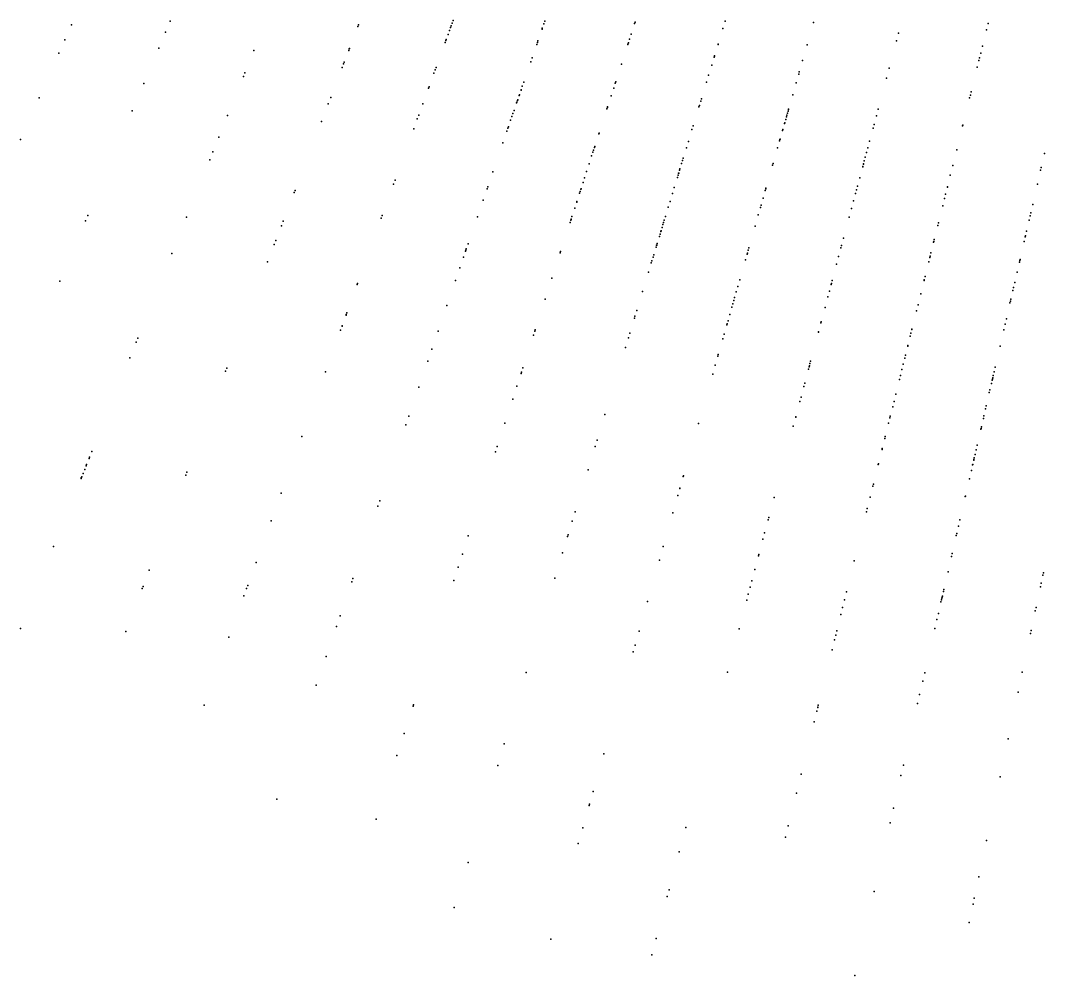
# Model space of a CAD drawing. Header units: metres. Extents: x -4327 to 4266, y -3886 to 3992.
# Drawn here: x -1091 to -567, y -2877 to -2389 of the extents above; entities that cross this region are included whole.
import ezdxf

# ---------------------------------------------------------------- set-up
doc = ezdxf.new("R2010")
doc.units = ezdxf.units.M

msp = doc.modelspace()

# ---------------------------------------------------------------- linework, layer by layer
for p in [(-1064.82, -2391.62, 2109.36), (-1014.4, -2389.77, 2091.79), (-918.38, -2392.47, 2231.39), (-918.05, -2391.6, 2267.69), (-870.65, -2392.1, 2357.01), (-870.15, -2390.72, 2360.81), (-869.66, -2389.37, 2165.69), (-823.34, -2391.16, 2454.19), (-822.86, -2389.76, 2520.57), (-776.86, -2390.93, 1286.98), (-776.64, -2390.25, 1351.3), (-730.63, -2389.79, 1217.99), (-685.46, -2390.47, -84.8), (-596.14, -2390.98, 39.65), (-1016.79, -2395.41, 2148.73), (-872.25, -2396.49, 2571.24), (-871.54, -2394.55, 2298.21), (-870.96, -2392.94, 2425.81), (-824.23, -2393.75, 2481.1), (-824.1, -2393.37, 2333.49), (-778.65, -2396.43, 1277.83), (-731.75, -2393.44, 1124.97), (-641.95, -2395.81, 2487.1), (-596.92, -2394.12, -20.86), (-1068.22, -2399.26, 2071.59), (-873.75, -2400.61, 2570.05), (-873.39, -2399.62, 1414.58), (-873.21, -2399.12, 2179.34), (-826.93, -2401.57, 2285.73), (-826.61, -2400.64, 2335.47), (-826.3, -2399.76, -60.23), (-780.31, -2401.56, 2551.45), (-780.28, -2401.47, 1235.82), (-780.07, -2400.82, 2468.55), (-779.45, -2398.91, 1268.79), (-734.24, -2401.6, 1283.91), (-734.18, -2401.39, 2523.47), (-688.71, -2401.82, 2560.71), (-643.02, -2399.8, -63.02), (-599, -2402.44, 7.43), (-1071.24, -2406.05, 2138.72), (-1020.23, -2403.51, 2082.76), (-971.57, -2404.72, 2106.1), (-923.07, -2404.67, 2374.5), (-922.75, -2403.84, 2104.92), (-922.67, -2403.63, 2254.18), (-736.26, -2408.19, 1171.76), (-736.07, -2407.56, 1254.36), (-736.02, -2407.4, 2494.17), (-600.48, -2408.41, 2491.64), (-599.9, -2406.07, 71.02), (-926.44, -2413.45, 2201.84), (-925.68, -2411.49, 2092.88), (-925.36, -2410.64, 2430.36), (-878.43, -2413.46, 2127.79), (-830, -2410.5, 2444.51), (-829.32, -2408.53, 2458.57), (-783.58, -2411.61, 2261.97), (-737.47, -2412.16, 1152.01), (-690.99, -2409.78, 1201.61), (-601.68, -2413.2, -57.66), (-600.83, -2409.8, 2517.67), (-976.94, -2418.02, 2091.91), (-976.2, -2416.17, 2104.36), (-976.14, -2416.03, 2090.19), (-879.47, -2416.31, 2409.68), (-878.86, -2414.66, 2215.35), (-739.04, -2417.29, 1304.49), (-692.99, -2416.75, 2515.51), (-692.68, -2415.65, 1323.03), (-648.14, -2418.89, 2530.31), (-646.76, -2413.75, 2489.38), (-1027.87, -2421.52, 2140.96), (-882.26, -2423.99, 2341.82), (-882.25, -2423.97, 2258.46), (-881.99, -2423.24, 2208.56), (-834.3, -2422.99, 2265.96), (-833.57, -2420.87, 2550.6), (-833.56, -2420.83, 2268.92), (-787.58, -2423.92, 2478.74), (-786.77, -2421.42, 2497.89), (-786.55, -2420.75, 127.13), (-740.16, -2420.94, 1242.42), (-694.3, -2421.3, 2556.25), (-1081.42, -2428.91, 2078.43), (-932.29, -2428.69, 2086.75), (-835.9, -2427.63, 1420.45), (-835.82, -2427.39, 2488.66), (-834.97, -2424.92, 2181.96), (-834.93, -2424.82, 2356.41), (-788.87, -2427.89, 2312.49), (-742.76, -2429.45, 2506.05), (-696.03, -2427.34, 1299.67), (-605.58, -2428.85, 2496.39), (-605.23, -2427.45, 2561.13), (-604.8, -2425.74, 2570.53), (-933.54, -2431.94, 2087.2), (-885.15, -2431.92, 2218.91), (-837.21, -2431.42, 2326.86), (-837.12, -2431.18, 2180.35), (-836.83, -2430.33, 2290.36), (-836.66, -2429.83, 2183.96), (-791.02, -2434.52, 2313.73), (-790.8, -2433.84, 2302.95), (-790.67, -2433.43, 2361.32), (-743.98, -2433.44, 2461.35), (-743.79, -2432.82, 2423.39), (-743.08, -2430.52, 1290.64), (-698.13, -2434.66, 1317.6), (-652.36, -2434.63, 1219.99), (-1033.84, -2435.57, 2115.27), (-985, -2437.97, 2083.37), (-887.98, -2439.7, 2417.1), (-887.26, -2437.73, 2420.44), (-839.64, -2438.5, 2387.93), (-839.07, -2436.82, 2199.95), (-838.55, -2435.33, 2483.21), (-699.63, -2439.92, 1137.57), (-699.27, -2438.65, 1248.5), (-699.24, -2438.55, 1209.15), (-699.02, -2437.77, 1273.92), (-698.7, -2436.65, 1149.36), (-698.45, -2435.78, 1259.06), (-698.16, -2434.78, 1227.69), (-653.27, -2438.03, 1335.88), (-937.01, -2440.99, 2090.29), (-889.78, -2444.65, 2091.46), (-841.66, -2444.35, 2298.52), (-841.44, -2443.72, 2390.42), (-840.26, -2440.28, 2123.98), (-747.56, -2445.15, -56.49), (-746.95, -2443.17, 2492.85), (-701.12, -2445.08, 1289.93), (-700.23, -2441.98, 2481.49), (-700.13, -2441.64, 1131.73), (-654.97, -2444.39, 1321.74), (-654.48, -2442.55, 1206.98), (-609.16, -2443.19, 2516.61), (-609.08, -2442.89, 2483.58), (-1090.89, -2450.17, 2077.83), (-989.46, -2448.99, 2132.94), (-842.2, -2445.94, 2119.45), (-795.19, -2447.34, 2521.87), (-795.04, -2446.89, 2302.63), (-702.57, -2450.15, 1189.41), (-702.53, -2450.02, 2476.13), (-701.25, -2445.55, -27.06), (-844.25, -2451.88, 2150.74), (-797.86, -2455.55, 2199.08), (-797.44, -2454.26, 1392.94), (-797.27, -2453.75, 2246.49), (-750.42, -2454.51, 2426.37), (-749.41, -2451.22, 2447.06), (-703.8, -2454.46, 1272.19), (-702.78, -2450.9, 1279.04), (-657.68, -2454.51, 1209.49), (-656.74, -2450.97, 1304.24), (-656.74, -2451, 2465.15), (-612.2, -2455.42, 2554.16), (-994.12, -2460.53, 2143), (-992.5, -2456.52, 2122.84), (-992.47, -2456.44, 2110.94), (-798.85, -2458.6, 2160.78), (-798.23, -2456.7, 2436.61), (-752.02, -2459.75, 2471.71), (-658.93, -2459.14, 1198.18), (-658.31, -2456.85, 2550.47), (-658.3, -2456.8, 1243.11), (-567.3, -2457.25, -74.99), (-800.16, -2462.65, 2405.41), (-753.88, -2465.82, 2312.78), (-753.69, -2465.21, 2242.13), (-752.83, -2462.4, 2281.85), (-752.39, -2460.95, 2260.53), (-706.35, -2463.33, 2449.15), (-706.09, -2462.42, 2540.78), (-660.28, -2464.18, 1227.94), (-660.22, -2463.99, 2505.41), (-659.92, -2462.86, 1347.7), (-659.87, -2462.68, 2539.84), (-659.43, -2461.04, 1318.39), (-614.22, -2463.51, 1322.56), (-569.29, -2465.87, 2472.06), (-568.96, -2464.45, 2541.72), (-899.37, -2471, 2159.24), (-849.34, -2466.66, 2410.22), (-802.49, -2469.82, 2423), (-801.45, -2466.6, 2228.58), (-755.02, -2469.57, 2476.17), (-754.64, -2468.33, 2358.68), (-754.37, -2467.42, 2482.13), (-754.35, -2467.37, 2388.94), (-661.78, -2469.81, -17.43), (-615.46, -2468.46, 1171.97), (-950.52, -2476.2, 2078.09), (-900.1, -2473, 2080.5), (-852.34, -2475.37, 2232.28), (-851.98, -2474.33, 2236.28), (-804.34, -2475.51, 2166.01), (-804.28, -2475.32, 2365.42), (-803.25, -2472.15, 2148.72), (-756.59, -2474.7, 2270.67), (-710.05, -2476.25, 1259.03), (-709.8, -2475.35, 2471.87), (-709.73, -2475.11, 2222.31), (-663.4, -2475.85, 1259.68), (-662.89, -2473.96, 2534.82), (-616.98, -2474.58, 1262.01), (-616.94, -2474.4, 1300.24), (-570.95, -2473.04, 2463.07), (-950.94, -2477.29, 2157.19), (-854.32, -2481.13, 2164.34), (-805.02, -2477.61, 2175.07), (-804.77, -2476.82, 2255.16), (-758.76, -2481.8, 1410), (-757.54, -2477.8, 2288.56), (-711.19, -2480.21, 2444.47), (-664.94, -2481.59, 1236.61), (-663.92, -2477.77, 1195.31), (-618.42, -2480.36, 1203.07), (-617.86, -2478.12, 2530.41), (-807.52, -2485.28, 2167.33), (-806.5, -2482.14, 2445.75), (-806.4, -2481.84, 2472.33), (-759.65, -2484.71, 2543.55), (-712.55, -2484.96, 2430.5), (-712.18, -2483.66, 2277.14), (-665.98, -2485.46, 1223.02), (-619.37, -2484.15, 1282.58), (-573.35, -2483.45, 2550.17), (-1057.71, -2491.81, 2137.63), (-1056.53, -2489.02, 2076.01), (-1005.96, -2489.84, 2115.8), (-956.53, -2491.85, 2131.45), (-906.42, -2490.36, 2085.73), (-905.95, -2489.07, 2084.64), (-857.29, -2489.76, 38.06), (-809.48, -2491.32, 2150.99), (-809.38, -2491.01, 2243.2), (-809.34, -2490.89, 2198.89), (-808.91, -2489.57, 2381.65), (-761.69, -2491.38, 2349.61), (-761.12, -2489.5, 2301.89), (-713.63, -2488.72, 2269.26), (-667.17, -2489.93, 2518.01), (-575.17, -2491.35, 1157.67), (-574.69, -2489.26, 1321.95), (-574.34, -2487.73, 2504.89), (-957.49, -2494.36, 2124.07), (-809.9, -2492.62, 2116.45), (-809.89, -2492.57, 2292.11), (-763.49, -2497.26, 2185.13), (-763.43, -2497.08, 2528.47), (-763.37, -2496.86, 2196.91), (-762.85, -2495.17, 2227.22), (-762.38, -2493.64, 2401.21), (-762.04, -2492.51, 2118.87), (-715.26, -2494.41, 2496.34), (-621.85, -2494.12, 1244.17), (-621.51, -2492.75, 1219.36), (-576.48, -2497, 1361.71), (-960.37, -2501.86, 2159.24), (-764.24, -2499.7, 2170.36), (-763.88, -2498.55, 2107.49), (-670.05, -2500.65, 2498.67), (-624, -2502.71, 1285.13), (-623.9, -2502.32, 1196.58), (-623.64, -2501.29, 1301.99), (-577.69, -2502.24, 1269.04), (-577.16, -2499.97, 1226.37), (-577.03, -2499.38, 1322.01), (-961.12, -2503.8, 2091.83), (-863.3, -2507.21, 2082.22), (-863.16, -2506.81, 51.34), (-863.12, -2506.69, 2167.26), (-862.93, -2506.13, 2083.66), (-862.05, -2503.57, 2083.87), (-814.7, -2507.39, 2098.28), (-765.9, -2505.13, 2293.53), (-765.62, -2504.22, 2435.26), (-765.59, -2504.14, 2489), (-765.32, -2503.24, 2335.03), (-718.81, -2506.79, 2160.49), (-718.43, -2505.47, 2521.14), (-671.36, -2505.56, 2288.63), (-671.05, -2504.38, -37.48), (-1013.49, -2508.47, 2155.65), (-964.51, -2512.64, 2146.83), (-864.34, -2510.23, 2160.69), (-814.92, -2508.06, -43.87), (-768.06, -2512.22, 2225.16), (-767.46, -2510.26, 2153.05), (-767.09, -2509.03, 2249.51), (-720.22, -2511.72, 2307.92), (-719.38, -2508.79, 23.49), (-719.25, -2508.31, 2314.94), (-672.56, -2510.02, 2488.95), (-626.49, -2512.7, 1162.3), (-625.94, -2510.5, 1326.33), (-625.77, -2509.82, 1177.96), (-625.35, -2508.15, 2536.05), (-580.14, -2512.88, 1200.03), (-579.95, -2512.06, 1244.41), (-579.83, -2511.5, 1195.95), (-866.27, -2515.84, 87.83), (-769.81, -2517.92, 2138.09), (-768.39, -2513.28, 2170.06), (-673.58, -2513.83, 2180.14), (-581.32, -2517.98, -13.39), (-1070.75, -2522.53, 2089.73), (-918.55, -2523.7, 2106.54), (-868.48, -2522.25, 47.29), (-819.15, -2521.08, 2088.56), (-723.13, -2521.85, 2445.1), (-675.85, -2522.31, 2177.82), (-675.82, -2522.18, 2393.99), (-628.87, -2522.26, 2175.19), (-628.77, -2521.85, -31.9), (-628.37, -2520.26, 1265.97), (-582.55, -2523.31, 1307.97), (-918.77, -2524.31, 2142.78), (-772.86, -2527.92, 2153.76), (-724.88, -2527.95, 2247.32), (-724.14, -2525.37, -56.61), (-677.31, -2527.74, 1479.63), (-676.39, -2524.31, 2333.8), (-676.24, -2523.78, 2191.19), (-583.5, -2527.4, 1278.28), (-583.13, -2525.8, 1216.53), (-583.12, -2525.76, 1213.07), (-822.61, -2531.72, 35.57), (-726.17, -2532.44, 2399.57), (-725.74, -2530.94, 2290.04), (-725.74, -2530.94, 2198.31), (-678.04, -2530.49, 2211.67), (-630.57, -2529.09, 1279.21), (-584.95, -2533.69, 2515.23), (-584.75, -2532.84, 1159.9), (-584.49, -2531.72, 1159.39), (-924.03, -2538.74, 129.03), (-872.88, -2535.02, 107.54), (-775.79, -2537.5, 2095.33), (-727.13, -2535.81, 2477.52), (-726.67, -2534.19, 1451.01), (-679.53, -2536.04, 2158.29), (-632.71, -2537.65, 2345.83), (-631.97, -2534.69, 2474.91), (-924.44, -2539.87, 86.27), (-924.36, -2539.65, 2049.32), (-777.01, -2541.49, 2124.64), (-776.71, -2540.5, 2409.1), (-729.59, -2544.4, 2151.83), (-729.13, -2542.77, 2425.25), (-728.24, -2539.67, 1444.78), (-681.62, -2543.84, 2240.61), (-681.47, -2543.27, 2338.45), (-587.44, -2544.47, 1297.55), (-586.81, -2541.74, 1301.49), (-927.25, -2547.59, 59.9), (-926.49, -2545.51, 58.37), (-926.46, -2545.44, 2117.54), (-877.41, -2548.19, 2106.76), (-827.94, -2548.15, 62.12), (-827.71, -2547.43, 72.33), (-779.36, -2549.16, 2152.58), (-731.1, -2549.65, 2146.68), (-729.72, -2544.83, 2107), (-682.92, -2548.71, 2432.45), (-682.84, -2548.39, -49.65), (-635.59, -2549.22, 2208.2), (-635.09, -2547.2, 2492.56), (-635.08, -2547.18, 2228.51), (-588.1, -2547.36, -26.38), (-1031.75, -2553.67, 111.98), (-1030.94, -2551.67, 2053.9), (-828.6, -2550.17, -56.31), (-780.07, -2551.49, 1430.79), (-731.78, -2552.01, 2098.79), (-635.94, -2550.61, 2170.54), (-880.57, -2557.37, 138.05), (-781.57, -2556.41, 2158.7), (-734.1, -2560.11, 2293.56), (-637.25, -2555.85, 2422.97), (-637.16, -2555.49, 2404.13), (-590.04, -2555.75, 2520.56), (-1035.02, -2561.76, 92.71), (-882.68, -2563.48, 2121.79), (-735.66, -2565.55, 2155.25), (-734.33, -2560.92, 2241.66), (-687.21, -2564.71, 2170.59), (-686.87, -2563.42, 2255.36), (-639.5, -2564.9, 2455.61), (-638.75, -2561.87, 1440.1), (-638.38, -2560.39, 2489.1), (-986.01, -2568.64, 2051.05), (-985.41, -2567.09, 2066.2), (-935.01, -2568.91, 2132.26), (-834.94, -2569.68, 2136), (-834.76, -2569.13, 2164.42), (-834.03, -2566.9, 127.43), (-736.95, -2570.06, 2149.42), (-687.96, -2567.5, 2469.22), (-687.64, -2566.31, 2390.92), (-687.5, -2565.77, 2152.21), (-640.95, -2570.71, 2306.9), (-640.21, -2567.72, 2202.15), (-593.06, -2568.83, 2157.63), (-592.53, -2566.53, 1203), (-689.87, -2574.65, 2203.35), (-641.49, -2572.86, 2394.09), (-594.44, -2574.78, 2321.25), (-594.06, -2573.14, 2515.65), (-593.96, -2572.72, 2214.33), (-593.77, -2571.91, 1447.18), (-593.53, -2570.84, 2527.16), (-887.26, -2576.8, 2123.24), (-837.09, -2576.29, 2124.74), (-690.35, -2576.41, 2458.88), (-643.36, -2580.38, 2333.49), (-595.53, -2579.53, 2315.31), (-595.19, -2578.05, 2501.25), (-839.23, -2582.89, 2115.87), (-692.38, -2584, 2258.43), (-691.79, -2581.81, 2450.59), (-644.26, -2583.98, 2463.08), (-597.07, -2586.21, 2388.57), (-892.34, -2591.55, 2137.8), (-792.06, -2590.7, 2124.9), (-646.14, -2591.54, 2494.72), (-644.94, -2586.73, 2283.2), (-598.26, -2591.33, 2492.25), (-597.43, -2587.76, 2214.96), (-893.86, -2595.96, 2077.14), (-843.19, -2595.06, 2097.29), (-744.21, -2595.35, 2132.05), (-695.79, -2596.71, 2432.54), (-694.52, -2591.98, 2293.12), (-694.51, -2591.93, 2109.47), (-647.02, -2595.05, 2454.75), (-646.38, -2592.48, 2278.19), (-599.56, -2596.96, 2457.02), (-598.58, -2592.74, 2248.92), (-947.01, -2601.89, 2038.36), (-648.74, -2601.95, -46.08), (-599.86, -2598.27, 2444.84), (-599.77, -2597.89, 2136.29), (-847.1, -2607.11, 2078.63), (-797.07, -2607.09, 54.28), (-796.05, -2603.75, 2106.97), (-649.01, -2603.02, 2267.32), (-601.72, -2606.33, 2428.36), (-1055.52, -2612.5, 160.77), (-1054.37, -2609.65, 174.46), (-847.95, -2609.73, 2106.76), (-650.39, -2608.58, 2353.81), (-650.26, -2608.03, 2156.04), (-602.82, -2611.1, 2361.77), (-602.27, -2608.7, 2208.24), (-1057.3, -2616.9, 68.52), (-1057.07, -2616.33, 73.12), (-1055.79, -2613.17, 102.27), (-652.32, -2616.31, 2172.57), (-652.24, -2615.99, 2140.96), (-604.07, -2616.49, 2382.3), (-604.02, -2616.3, 2307.27), (-603.49, -2614.02, 2259.86), (-603.41, -2613.64, 2161.27), (-603.22, -2612.84, 2167.86), (-1059.81, -2623.12, 178.46), (-1059.56, -2622.51, 54.77), (-1058.89, -2620.86, 181.4), (-1058.05, -2618.75, 68.56), (-1006.37, -2621.69, 2069.68), (-1005.78, -2620.14, 2176.74), (-800.71, -2619.01, 2102.65), (-751.98, -2622.46, 130.3), (-751.87, -2622.09, 97.49), (-604.71, -2619.29, 2494.47), (-1059.94, -2623.44, 2082.97), (-753.68, -2628.41, 60.41), (-655.08, -2627.4, 2458.28), (-655.06, -2627.28, 2126.22), (-654.8, -2626.26, 2330.92), (-605.68, -2623.49, 2293.27), (-957.6, -2630.98, 2166.64), (-754.74, -2632.09, 2142.9), (-753.69, -2628.44, 58.92), (-705.52, -2633.04, 2111.82), (-656.45, -2632.87, 2140.33), (-607.79, -2632.64, 2496.23), (-607.74, -2632.4, 2196.3), (-908.19, -2637.58, 2098.5), (-907.23, -2634.77, 2158.83), (-657.91, -2638.74, 2102.12), (-807.28, -2640.51, 2148.78), (-757.29, -2640.97, 68.19), (-708.27, -2643.29, 2134.42), (-658.31, -2640.36, 2124.83), (-962.74, -2645.1, 2175.81), (-808.73, -2645.23, 2064.36), (-708.6, -2644.52, 2109.11), (-611.3, -2647.84, 2353.18), (-610.53, -2644.48, 2135.98), (-861.92, -2652.71, 2065.09), (-811.12, -2653.06, 2110.81), (-810.83, -2652.11, 2046.28), (-711.25, -2654.4, 50.22), (-710.39, -2651.22, 83.11), (-612.4, -2652.58, 125.56), (-612.17, -2651.58, 2161.01), (-1073.97, -2658.18, 2088.93), (-762.22, -2658.18, 2113.52), (-864.95, -2662.05, 2136.89), (-813.68, -2661.41, 2095.96), (-713.53, -2662.93, 69.93), (-713.32, -2662.16, 103.02), (-614.87, -2663.28, 2317.78), (-614.52, -2661.77, 2111.6), (-1025.01, -2670.23, 189.82), (-970.46, -2666.32, 101.41), (-867.13, -2668.76, 143.22), (-764.22, -2665.16, 2147.96), (-715.39, -2669.88, 2141.37), (-664.56, -2665.39, 2097.14), (-920.92, -2674.54, 161.4), (-869.31, -2675.47, 2059.15), (-817.64, -2674.38, 2115.76), (-616.65, -2671.02, 103.96), (-568.12, -2672.79, 2165.03), (-567.86, -2671.59, 2383.43), (-1028.61, -2679.63, 2142.12), (-1028.18, -2678.51, 82.18), (-975.32, -2679.68, 170.51), (-974.73, -2678.04, 170.41), (-921.52, -2676.28, 155.31), (-717.84, -2679.01, 2076.98), (-716.94, -2675.65, 2114.74), (-618.74, -2680.04, 50.26), (-569.4, -2678.84, 2330.03), (-568.98, -2676.85, 2110.6), (-976.69, -2683.44, 2145.79), (-719.59, -2685.56, 2067.89), (-718.76, -2682.45, 2112.93), (-669.56, -2685.45, 43.02), (-668.54, -2681.38, 2121.68), (-619.96, -2685.35, 139.16), (-619.76, -2684.49, 115.02), (-619.65, -2683.98, 164.71), (-619.54, -2683.51, 160.16), (-618.98, -2681.11, 2117.37), (-770.28, -2686.28, 2078.48), (-770.25, -2686.18, 2116.53), (-670.51, -2689.27, 2152.05), (-620.23, -2686.49, 113.6), (-572, -2691.06, 2196.97), (-571.61, -2689.24, 2252.54), (-927.5, -2693.65, 2140.69), (-671.4, -2692.85, 50.71), (-622.28, -2695.41, 32.44), (-621.59, -2692.41, 53.51), (-1090.87, -2700, 2160.95), (-1037.02, -2701.54, 2144.92), (-929.37, -2699.1, 103.58), (-774.63, -2701.44, 32.96), (-723.51, -2700.17, 2151.07), (-673.51, -2701.28, 149.71), (-623.36, -2700.07, 2089.35), (-574.14, -2701.13, 2493.27), (-984.33, -2704.42, 186.27), (-674.62, -2705.77, 70.74), (-674.05, -2703.46, 84.37), (-574.45, -2702.57, 2092.68), (-777.66, -2712.01, 2086.46), (-776.68, -2708.59, 2050.74), (-675.91, -2710.92, 2120.93), (-934.62, -2714.34, 2147.34), (-832.36, -2722.52, 2129.52), (-729.46, -2722.37, 2125.03), (-578.66, -2722.38, 2148.92), (-629.57, -2726.98, 2067.4), (-628.58, -2722.68, 2179.47), (-939.69, -2729.05, 118.92), (-580.84, -2732.63, 2132.79), (-631.15, -2733.8, 2084.41), (-997, -2739.23, 2123.97), (-890.18, -2739.68, 183.29), (-889.95, -2739, 170.63), (-683.72, -2742.27, 107.18), (-683.25, -2740.35, 159.6), (-683.22, -2740.25, 178.14), (-682.97, -2739.23, 190.45), (-632.21, -2738.4, 2152.87), (-685.09, -2747.76, 2099.07), (-894.75, -2753.75, 2129.12), (-843.51, -2759, 2136.05), (-585.88, -2756.36, 2110.25), (-792.58, -2764.04, 2119.22), (-898.4, -2765, 2115.91), (-846.87, -2769.97, 165.27), (-691.77, -2774.53, 2105.06), (-639.47, -2769.85, 2126.38), (-640.69, -2775.12, 2169.43), (-590.02, -2775.82, 2129.98), (-798.11, -2783.35, 2121.86), (-694.18, -2784.2, 2093.15), (-959.74, -2787.28, 2116.08), (-800.14, -2790.42, 176.75), (-799.99, -2789.89, 173.54), (-644.54, -2791.81, 2106.9), (-908.98, -2797.55, 2116.37), (-698.35, -2800.92, 2069.75), (-646.29, -2799.37, 2100.56), (-803.44, -2801.94, 185.46), (-750.7, -2801.65, 114.75), (-805.73, -2809.91, 117.25), (-699.8, -2806.74, 2095.63), (-596.94, -2808.38, 2096.78), (-754.06, -2814.19, 183.78), (-862.03, -2819.59, 2121.34), (-600.88, -2826.91, 2050.78), (-760.17, -2837, 161.16), (-759.26, -2833.59, 194.69), (-654.39, -2834.49, 2093.01), (-603.19, -2837.8, 2152.9), (-869.09, -2842.68, 2106.88), (-603.85, -2840.88, 2101.67), (-605.86, -2850.34, 2051.1), (-819.73, -2858.73, 2120.06), (-765.92, -2858.44, 2116.92), (-768.14, -2866.74, 2103.56), (-664.29, -2877.36, 2083.39)]:
    msp.add_point(p)

doc.saveas('drawing.dxf')
